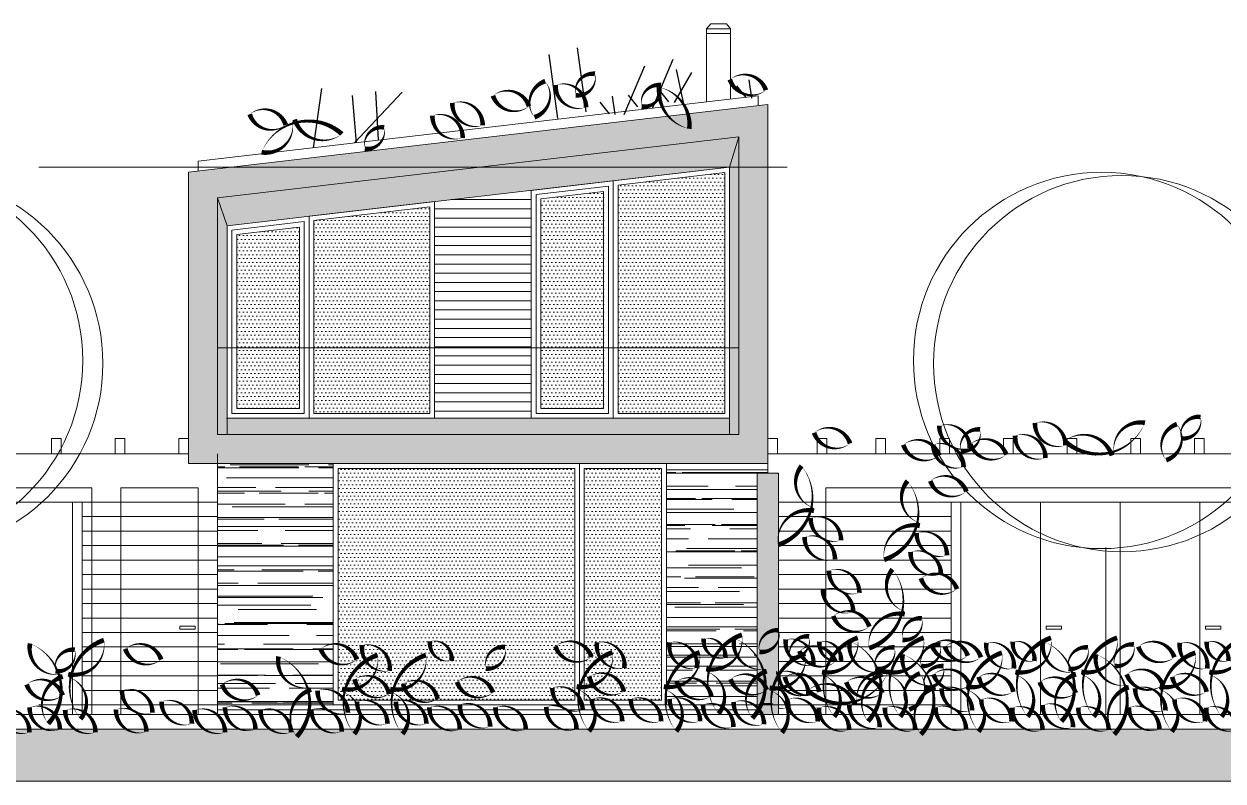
# Model space of a CAD drawing. Header units: metres. Extents: x -686 to 211, y -481 to 125.
# Drawn here: x -591.18 to -578.76, y -342.67 to -334.83 of the extents above; entities that cross this region are included whole.
import ezdxf

# ---------------------------------------------------------------- set-up
doc = ezdxf.new("R2010")
doc.units = ezdxf.units.M
doc.linetypes.add('ČERCHOVANÁ', pattern=[25.4, 12.7, -6.35, 0, -6.35])
doc.layers.add('FLOATINGWINDOWS', color=2, linetype='Continuous', plot=False)
for name, color, linetype in [('SRAFA', 251, 'Continuous'), ('SRAFY', 3, 'Continuous'), ('srafy sklo', 252, 'Continuous'), ('stávající stromy', 86, 'Continuous'), ('zariz.predmety', 203, 'Continuous'), ('ZDIVO', 1, 'Continuous')]:
    doc.layers.add(name, color=color, linetype=linetype)
pattern_1 = [(0, (-306.86679, 14.72619), (0.01984375, 0.0396875), [0, -0.0396875])]
pattern_2 = [(0, (-306.86679, 14.72619), (0, 0.09525), [])]

msp = doc.modelspace()

# ---------------------------------------------------------------- hatches: boundary and pattern name
at = {"linetype": 'Continuous', "lineweight": 0}
h = msp.add_hatch(dxfattribs=at)
h.set_pattern_fill('DOTS', color=256, scale=0.025, style=0)
h.set_pattern_definition(pattern_1)
h.paths.add_polyline_path([(-583.92, -336.371), (-585.025, -336.5), (-585.025, -338.185), (-583.92, -338.185)])
h = msp.add_hatch(dxfattribs=at)
h.set_pattern_fill('DOTS', color=256, scale=0.025, style=0)
h.set_pattern_definition(pattern_1)
h.paths.add_polyline_path([(-585.175, -336.568), (-585.825, -336.644), (-585.825, -338.185), (-585.175, -338.185)])
h = msp.add_hatch(dxfattribs=at)
h.set_pattern_fill('DOTS', color=256, scale=0.025, style=0)
h.set_pattern_definition(pattern_1)
h.paths.add_polyline_path([(-586.975, -336.727), (-588.175, -336.867), (-588.175, -338.185), (-586.975, -338.185)])
h = msp.add_hatch(dxfattribs=at)
h.set_pattern_fill('DOTS', color=256, scale=0.025, style=0)
h.set_pattern_definition(pattern_1)
h.paths.add_polyline_path([(-588.325, -336.935), (-588.975, -337.011), (-588.975, -338.185), (-588.325, -338.185)])
h = msp.add_hatch(dxfattribs=at)
h.set_pattern_fill('DOTS', color=256, scale=0.025, style=0)
h.set_pattern_definition(pattern_1)
h.paths.add_polyline_path([(-588.325, -338.185), (-588.975, -338.185), (-588.975, -338.815), (-588.325, -338.815)])
h = msp.add_hatch(dxfattribs=at)
h.set_pattern_fill('DOTS', color=256, scale=0.025, style=0)
h.set_pattern_definition(pattern_1)
h.paths.add_polyline_path([(-586.975, -338.185), (-588.175, -338.185), (-588.175, -338.865), (-586.975, -338.865)])
h = msp.add_hatch(dxfattribs=at)
h.set_pattern_fill('DOTS', color=256, scale=0.025, style=0)
h.set_pattern_definition(pattern_1)
h.paths.add_polyline_path([(-585.175, -338.185), (-585.825, -338.185), (-585.825, -338.815), (-585.175, -338.815)])
h = msp.add_hatch(dxfattribs=at)
h.set_pattern_fill('DOTS', color=256, scale=0.025, style=0)
h.set_pattern_definition(pattern_1)
h.paths.add_polyline_path([(-583.92, -338.185), (-585.025, -338.185), (-585.025, -338.865), (-583.92, -338.865)])
h = msp.add_hatch(dxfattribs=at)
h.set_pattern_fill('AR-RROOF', color=256, scale=0.008, style=0)
h.set_pattern_definition([(0, (-217.32789, -79.5359), (0.44704, 0.2032), [3.048, -0.4064, 1.016, -0.2032]), (0, (-217.05763, -79.4343), (-0.2032, 0.270256), [0.6096, -0.067056, 1.2192, -0.1524]), (0, (-217.22629, -79.36319), (1.05664, 0.136144), [1.6256, -0.28448, 0.8128, -0.2032])])
h.paths.add_polyline_path([(-587.975, -339.285), (-589.175, -339.285), (-589.175, -341.885), (-587.975, -341.885)])
h = msp.add_hatch(dxfattribs=at)
h.set_pattern_fill('DOTS', color=256, scale=0.025, style=0)
h.set_pattern_definition(pattern_1)
h.paths.add_polyline_path([(-585.475, -339.435), (-587.925, -339.435), (-587.925, -341.835), (-585.475, -341.835)])
h = msp.add_hatch(dxfattribs=at)
h.set_pattern_fill('DOTS', color=256, scale=0.025, style=0)
h.set_pattern_definition(pattern_1)
h.paths.add_polyline_path([(-584.575, -339.435), (-585.375, -339.435), (-585.375, -341.835), (-584.575, -341.835)])
h = msp.add_hatch(dxfattribs=at)
h.set_pattern_fill('AR-RROOF', color=256, scale=0.008, style=0)
h.set_pattern_definition([(0, (-306.86679, 14.72619), (0.44704, 0.2032), [3.048, -0.4064, 1.016, -0.2032]), (0, (-306.59653, 14.8278), (-0.2032, 0.270256), [0.6096, -0.067056, 1.2192, -0.1524]), (0, (-306.76519, 14.89891), (1.05664, 0.136144), [1.6256, -0.28448, 0.8128, -0.2032])])
h.paths.add_polyline_path([(-583.585, -339.485), (-583.475, -339.485), (-583.475, -339.385), (-584.525, -339.385), (-584.525, -341.885), (-583.585, -341.885)])
at = {"layer": 'SRAFA', "linetype": 'Continuous', "lineweight": 0}
h = msp.add_hatch(dxfattribs=at)
h.set_pattern_fill('LINE', color=256, scale=0.03, style=0)
h.set_pattern_definition(pattern_2)
h.paths.add_polyline_path([(-585.925, -336.555), (-586.925, -336.671), (-586.925, -338.185), (-585.925, -338.185)])
h = msp.add_hatch(dxfattribs=at)
h.set_pattern_fill('LINE', color=256, scale=0.03, style=0)
h.set_pattern_definition(pattern_2)
h.paths.add_polyline_path([(-585.925, -338.185), (-586.925, -338.185), (-586.925, -338.915), (-585.925, -338.915)])
at = {"layer": 'SRAFA', "linetype": 'Continuous'}
msp.add_hatch(color=256, dxfattribs=at).paths.add_polyline_path([(-657.785, -342.135), (-558.475, -342.135), (-558.475, -342.674), (-657.785, -342.674)])
at = {"layer": 'srafy sklo', "linetype": 'Continuous', "lineweight": 0}
for color, points in [(256, [(-583.475, -335.665), (-584.302, -335.761, -0.098463), (-584.287, -335.917, -0.164338), (-584.507, -335.785), (-589.046, -336.315), (-586.457, -336.315), (-583.775, -336.002), (-583.775, -336.315), (-583.475, -336.315)]), (256, [(-584.302, -335.761), (-584.507, -335.785, 0.164338), (-584.287, -335.917, 0.098463)]), (253, [(-583.775, -336.002), (-586.457, -336.315), (-583.87, -336.315)]), (253, [(-583.775, -336.002), (-583.87, -336.315), (-583.775, -336.315)]), (256, [(-589.175, -336.632), (-586.457, -336.315), (-589.046, -336.315), (-589.475, -336.365), (-589.475, -338.915), (-589.175, -338.915)]), (253, [(-583.87, -336.315), (-586.457, -336.315), (-589.175, -336.632), (-589.075, -336.922)]), (253, [(-583.775, -336.315), (-583.87, -336.315), (-583.87, -338.185), (-583.775, -338.185)]), (256, [(-583.475, -336.315), (-583.775, -336.315), (-583.775, -338.915), (-583.475, -338.915)]), (253, [(-589.075, -336.922), (-589.175, -336.632), (-589.175, -338.185), (-589.075, -338.185)]), (253, [(-589.075, -338.185), (-589.175, -338.185), (-589.175, -338.915), (-589.075, -338.915)]), (253, [(-583.775, -338.185), (-583.87, -338.185), (-583.87, -338.915), (-583.775, -338.915)]), (256, [(-589.175, -338.915), (-589.475, -338.915), (-589.475, -339.385), (-588.225, -339.385), (-588.225, -339.085), (-589.175, -339.085)]), (253, [(-589.075, -338.915), (-589.175, -338.915), (-589.175, -339.085), (-589.075, -339.085)]), (253, [(-583.87, -338.915), (-585.075, -338.915), (-585.925, -338.915), (-589.075, -338.915), (-589.075, -339.085), (-583.87, -339.085)]), (256, [(-583.475, -339.125), (-583.475, -338.915), (-583.775, -338.915), (-583.775, -339.085), (-588.225, -339.085), (-588.225, -339.385), (-583.475, -339.385)]), (253, [(-583.775, -338.915), (-583.87, -338.915), (-583.87, -339.085), (-583.775, -339.085)]), (256, [(-583.365, -339.485), (-583.585, -339.485), (-583.585, -341.985), (-583.365, -341.985), (-583.365, -341.6, -0.016056), (-583.367, -341.585, -0.472772), (-583.369, -341.549, -0.004975), (-583.365, -341.547), (-583.365, -340.226, -0.001196), (-583.367, -340.227, -0.086513), (-583.365, -340.12)])]:
    msp.add_hatch(color=color, dxfattribs=at).paths.add_polyline_path(points)

# ---------------------------------------------------------------- linework, layer by layer
at = {"linetype": 'Continuous', "lineweight": 0}
for p, q in [((-589.075, -338.915), (-583.875, -338.915)), ((-583.585, -341.885), (-589.175, -341.885)), ((-583.585, -341.935), (-589.175, -341.935)), ((-583.465, -341.885), (-583.475, -341.885))]:
    msp.add_line(p, q, dxfattribs=at)
at = {"color": 251, "linetype": 'Continuous', "lineweight": 0}
for p, q in [((-590.575, -339.785), (-594.075, -339.785)), ((-590.675, -341.985), (-590.675, -339.785)), ((-590.575, -341.985), (-590.575, -339.785)), ((-590.575, -339.785), (-589.175, -339.785)), ((-581.575, -339.785), (-583.365, -339.785)), ((-578.075, -339.785), (-581.575, -339.785)), ((-581.575, -341.985), (-581.575, -339.785)), ((-581.475, -341.985), (-581.475, -339.785)), ((-580.65, -341.985), (-580.65, -339.785)), ((-579.825, -341.985), (-579.825, -339.785)), ((-579, -341.985), (-579, -339.785)), ((-590.575, -339.935), (-589.175, -339.935)), ((-581.575, -339.935), (-583.365, -339.935)), ((-581.575, -339.935), (-583.365, -339.935)), ((-590.575, -340.085), (-589.175, -340.085)), ((-581.575, -340.085), (-583.365, -340.085)), ((-590.575, -340.235), (-589.175, -340.235)), ((-581.575, -340.235), (-583.365, -340.235)), ((-590.575, -340.385), (-589.175, -340.385)), ((-581.575, -340.385), (-583.365, -340.385)), ((-581.575, -340.385), (-583.365, -340.385)), ((-590.575, -340.535), (-589.175, -340.535)), ((-581.575, -340.535), (-583.365, -340.535)), ((-590.575, -340.685), (-589.175, -340.685)), ((-581.575, -340.685), (-583.365, -340.685)), ((-590.575, -340.835), (-589.175, -340.835)), ((-581.575, -340.835), (-583.365, -340.835)), ((-581.575, -340.835), (-583.365, -340.835)), ((-590.575, -340.985), (-589.175, -340.985)), ((-581.575, -340.985), (-583.365, -340.985)), ((-590.575, -341.135), (-589.175, -341.135)), ((-581.575, -341.135), (-583.365, -341.135)), ((-590.575, -341.285), (-589.175, -341.285)), ((-581.575, -341.285), (-583.365, -341.285)), ((-581.575, -341.285), (-583.365, -341.285)), ((-590.575, -341.435), (-589.175, -341.435)), ((-581.575, -341.435), (-583.365, -341.435)), ((-590.575, -341.585), (-589.175, -341.585)), ((-590.575, -341.585), (-589.175, -341.585)), ((-581.575, -341.585), (-583.367, -341.585)), ((-590.575, -341.735), (-589.175, -341.735)), ((-581.575, -341.735), (-583.365, -341.735)), ((-581.575, -341.735), (-583.365, -341.735)), ((-590.575, -341.885), (-589.175, -341.885)), ((-581.575, -341.885), (-583.365, -341.885))]:
    msp.add_line(p, q, dxfattribs=at)
for points in [[(-580.592, -341.068), (-580.433, -341.068), (-580.433, -341.101), (-580.592, -341.101)], [(-578.942, -341.068), (-578.783, -341.068), (-578.783, -341.101), (-578.942, -341.101)]]:
    msp.add_lwpolyline(points, close=True, dxfattribs=at)
at = {"color": 251, "linetype": 'ČERCHOVANÁ', "lineweight": 0, "ltscale": 0.01, "const_width": 0.1, "flags": 128}
msp.add_lwpolyline([(-583.475, -341.867), (-583.475, -341.885)], dxfattribs=at)
at = {"layer": 'FLOATINGWINDOWS', "linetype": 'Continuous', "lineweight": 0}
for p, q in [((-583.275, -336.315), (-591.023, -336.315)), ((-589.175, -341.985), (-589.175, -339.285)), ((-583.275, -341.885), (-591.023, -341.885))]:
    msp.add_line(p, q, dxfattribs=at)
at = {"layer": 'SRAFA', "linetype": 'Continuous', "lineweight": 0}
msp.add_lwpolyline([(-657.785, -342.135), (-558.475, -342.135), (-558.475, -342.674), (-657.785, -342.674)], close=True, dxfattribs=at)
at = {"layer": 'SRAFY', "linetype": 'Continuous', "lineweight": 0}
for p, q in [((-584.11, -334.881), (-584.066, -334.831)), ((-583.903, -334.831), (-584.066, -334.831)), ((-583.86, -334.881), (-583.903, -334.831)), ((-584.11, -335.638), (-584.11, -334.881)), ((-583.86, -334.881), (-584.11, -334.881)), ((-583.86, -334.931), (-584.11, -334.931)), ((-583.86, -335.609), (-583.86, -334.881)), ((-583.575, -335.677), (-583.575, -335.576)), ((-583.475, -335.665), (-589.475, -336.365)), ((-583.475, -335.665), (-583.475, -339.385)), ((-583.775, -336.002), (-583.87, -336.315)), ((-583.775, -339.085), (-583.775, -336.002)), ((-589.475, -336.365), (-589.475, -339.385)), ((-589.375, -336.353), (-589.375, -336.253)), ((-583.87, -336.315), (-589.075, -336.922)), ((-583.87, -338.915), (-583.87, -336.315)), ((-589.175, -336.632), (-589.175, -339.085)), ((-589.175, -339.085), (-589.175, -336.632)), ((-589.075, -336.922), (-589.175, -336.632)), ((-588.225, -338.915), (-588.225, -336.823)), ((-589.075, -336.922), (-589.075, -338.915)), ((-589.175, -338.185), (-583.775, -338.185)), ((-589.079, -338.915), (-589.075, -338.915)), ((-589.079, -338.915), (-583.87, -338.915)), ((-589.075, -338.915), (-589.075, -339.085)), ((-583.87, -338.915), (-583.87, -339.085)), ((-589.175, -339.085), (-583.775, -339.085)), ((-589.475, -339.385), (-583.585, -339.385)), ((-589.475, -339.385), (-583.475, -339.385)), ((-589.475, -339.385), (-583.475, -339.385)), ((-589.175, -341.985), (-589.175, -339.385)), ((-587.975, -341.885), (-587.975, -339.385)), ((-584.525, -341.885), (-584.525, -339.385)), ((-583.475, -339.385), (-583.475, -339.485)), ((-583.585, -341.985), (-583.585, -339.485)), ((-583.585, -339.485), (-583.365, -339.485)), ((-583.365, -341.985), (-583.365, -339.485))]:
    msp.add_line(p, q, dxfattribs=at)
at = {"layer": 'SRAFY', "color": 251, "linetype": 'Continuous', "lineweight": 0}
for p, q in [((-589.475, -339.285), (-595.975, -339.285)), ((-576.975, -339.285), (-583.475, -339.285)), ((-590.475, -339.635), (-595.375, -339.635)), ((-590.475, -341.985), (-590.475, -339.635)), ((-590.175, -339.635), (-589.375, -339.635)), ((-590.175, -341.985), (-590.175, -339.635)), ((-589.375, -341.985), (-589.375, -339.635)), ((-582.875, -341.985), (-582.875, -339.635)), ((-577.975, -339.635), (-582.875, -339.635))]:
    msp.add_line(p, q, dxfattribs=at)
at = {"layer": 'SRAFY', "linetype": 'Continuous', "lineweight": 0}
msp.add_lwpolyline([(-583.575, -335.576), (-589.375, -336.253)], dxfattribs=at)
for points in [[(-583.475, -335.665), (-589.475, -336.365), (-589.475, -339.385), (-583.475, -339.385)], [(-583.775, -336.002), (-589.175, -336.632), (-589.175, -339.085), (-583.775, -339.085)], [(-583.775, -336.002), (-589.175, -336.632), (-589.175, -339.085), (-583.775, -339.085)], [(-585.075, -336.455), (-583.87, -336.315), (-583.87, -338.915), (-585.075, -338.915)], [(-585.925, -336.555), (-585.075, -336.455), (-585.075, -338.915), (-585.925, -338.915)], [(-585.025, -336.5), (-583.92, -336.371), (-583.92, -338.865), (-585.025, -338.865)], [(-585.875, -336.599), (-585.125, -336.512), (-585.125, -338.865), (-585.875, -338.865)], [(-585.825, -336.644), (-585.175, -336.568), (-585.175, -338.815), (-585.825, -338.815)], [(-588.225, -336.823), (-586.925, -336.671), (-586.925, -338.915), (-588.225, -338.915)], [(-588.175, -336.867), (-586.975, -336.727), (-586.975, -338.865), (-588.175, -338.865)], [(-589.025, -336.967), (-588.275, -336.879), (-588.275, -338.865), (-589.025, -338.865)], [(-588.975, -337.011), (-588.325, -336.935), (-588.325, -338.815), (-588.975, -338.815)], [(-585.425, -341.885), (-585.425, -339.385), (-587.975, -339.385), (-587.975, -341.885)], [(-585.475, -341.835), (-585.475, -339.435), (-587.925, -339.435), (-587.925, -341.835)], [(-584.525, -341.885), (-584.525, -339.385), (-585.425, -339.385), (-585.425, -341.885)], [(-584.575, -341.835), (-584.575, -339.435), (-585.375, -339.435), (-585.375, -341.835)]]:
    msp.add_lwpolyline(points, close=True, dxfattribs=at)
at = {"layer": 'SRAFY', "color": 251, "linetype": 'Continuous', "lineweight": 0}
for points in [[(-590.893, -339.125), (-590.793, -339.125), (-590.793, -339.285), (-590.893, -339.285)], [(-590.235, -339.125), (-590.135, -339.125), (-590.135, -339.285), (-590.235, -339.285)], [(-589.575, -339.125), (-589.475, -339.125), (-589.475, -339.285), (-589.575, -339.285)], [(-583.475, -339.125), (-583.375, -339.125), (-583.375, -339.285), (-583.475, -339.285)], [(-583.475, -339.125), (-583.375, -339.125), (-583.375, -339.285), (-583.475, -339.285)], [(-583.475, -339.125), (-583.375, -339.125), (-583.375, -339.285), (-583.475, -339.285)], [(-582.965, -339.125), (-582.865, -339.125), (-582.865, -339.285), (-582.965, -339.285)], [(-582.355, -339.125), (-582.255, -339.125), (-582.255, -339.285), (-582.355, -339.285)], [(-581.695, -339.125), (-581.595, -339.125), (-581.595, -339.285), (-581.695, -339.285)], [(-581.035, -339.125), (-580.935, -339.125), (-580.935, -339.285), (-581.035, -339.285)], [(-580.375, -339.125), (-580.275, -339.125), (-580.275, -339.285), (-580.375, -339.285)], [(-579.715, -339.125), (-579.615, -339.125), (-579.615, -339.285), (-579.715, -339.285)], [(-579.055, -339.125), (-578.955, -339.125), (-578.955, -339.285), (-579.055, -339.285)], [(-589.565, -341.068), (-589.405, -341.068), (-589.405, -341.101), (-589.565, -341.101)]]:
    msp.add_lwpolyline(points, close=True, dxfattribs=at)
at = {"layer": 'stávající stromy', "linetype": 'Continuous', "lineweight": 0}
msp.add_line((-579.973, -340.256), (-579.973, -341.985), dxfattribs=at)
for points in [[(-590.35, -341.214, 0, 0, -0.520567), (-590.35, -341.214, 0, 0.05, -0.520567), (-590.719, -341.567, 0, 0.05, -0.520567), (-590.712, -341.598, 0, 0.05, -0.520567), (-590.592, -342.031, 0, 0.05, -0.520567), (-590.35, -341.214, 0.05, 0.05, 0)], [(-586.75, -341.427, 0, 0, -0.520567), (-586.75, -341.427, 0, 0.05, -0.520567), (-586.973, -341.227, 0, 0.05, -0.520567), (-586.75, -341.427, 0.05, 0.05, 0)], [(-585.301, -341.388, 0, 0, -0.520567), (-585.301, -341.388, 0, 0.05, -0.520567), (-585.674, -341.278, 0, 0.05, -0.520567), (-585.301, -341.388, 0.05, 0.05, 0)], [(-585.244, -341.238, 0, 0, -0.520567), (-585.244, -341.238, 0, 0.05, -0.520567), (-584.961, -341.505, 0, 0.05, -0.520567), (-585.244, -341.238, 0.05, 0.05, 0)], [(-584.493, -341.238, 0, 0, -0.520567), (-584.493, -341.238, 0, 0.05, -0.520567), (-584.21, -341.505, 0, 0.05, -0.520567), (-584.493, -341.238, 0.05, 0.05, 0)], [(-583.916, -341.399, 0, 0, -0.520567), (-583.916, -341.399, 0, 0.05, -0.520567), (-584.138, -341.199, 0, 0.05, -0.520567), (-583.916, -341.399, 0.05, 0.05, 0)], [(-583.743, -341.159, 0, 0, -0.520567), (-583.743, -341.159, 0, 0.05, -0.520567), (-584.113, -341.512, 0, 0.05, -0.520567), (-584.105, -341.542, 0, 0.05, -0.520567), (-583.985, -341.976, 0, 0.05, -0.520567), (-583.743, -341.159, 0.05, 0.05, 0)], [(-583.635, -342.024, 0, 0, -0.520567), (-583.635, -342.024, 0, 0.05, -0.520567), (-583.486, -341.536, 0, 0.05, -0.520567), (-583.507, -341.513, 0, 0.05, -0.520567), (-583.824, -341.194, 0, 0.05, -0.520567), (-583.635, -342.024, 0.05, 0.05, 0)], [(-583.361, -341.113, 0, 0, -0.520567), (-583.361, -341.113, 0, 0.05, -0.520567), (-583.561, -341.336, 0, 0.05, -0.520567), (-583.361, -341.113, 0.05, 0.05, 0)], [(-583.288, -341.207, 0, 0, -0.520567), (-583.288, -341.207, 0, 0.05, -0.520567), (-583.005, -341.474, 0, 0.05, -0.520567), (-583.288, -341.207, 0.05, 0.05, 0)], [(-582.718, -341.43, 0, 0, -0.520567), (-582.718, -341.43, 0, 0.05, -0.520567), (-582.94, -341.231, 0, 0.05, -0.520567), (-582.718, -341.43, 0.05, 0.05, 0)], [(-582.544, -341.19, 0, 0, -0.520567), (-582.544, -341.19, 0, 0.05, -0.520567), (-582.914, -341.543, 0, 0.05, -0.520567), (-582.907, -341.574, 0, 0.05, -0.520567), (-582.787, -342.007, 0, 0.05, -0.520567), (-582.544, -341.19, 0.05, 0.05, 0)], [(-582.437, -342.056, 0, 0, -0.520567), (-582.437, -342.056, 0, 0.05, -0.520567), (-582.287, -341.567, 0, 0.05, -0.520567), (-582.309, -341.544, 0, 0.05, -0.520567), (-582.626, -341.225, 0, 0.05, -0.520567), (-582.437, -342.056, 0.05, 0.05, 0)], [(-581.861, -341.19, 0, 0, -0.520567), (-581.861, -341.19, 0, 0.05, -0.520567), (-582.231, -341.543, 0, 0.05, -0.520567), (-582.223, -341.574, 0, 0.05, -0.520567), (-582.103, -342.007, 0, 0.05, -0.520567), (-581.861, -341.19, 0.05, 0.05, 0)], [(-581.268, -341.392, 0, 0, -0.520567), (-581.268, -341.392, 0, 0.05, -0.520567), (-581.641, -341.281, 0, 0.05, -0.520567), (-581.268, -341.392, 0.05, 0.05, 0)], [(-580.715, -341.43, 0, 0, -0.520567), (-580.715, -341.43, 0, 0.05, -0.520567), (-580.937, -341.231, 0, 0.05, -0.520567), (-580.715, -341.43, 0.05, 0.05, 0)], [(-580.542, -341.19, 0, 0, -0.520567), (-580.542, -341.19, 0, 0.05, -0.520567), (-580.911, -341.543, 0, 0.05, -0.520567), (-580.904, -341.574, 0, 0.05, -0.520567), (-580.784, -342.007, 0, 0.05, -0.520567), (-580.542, -341.19, 0.05, 0.05, 0)], [(-580.434, -342.056, 0, 0, -0.520567), (-580.434, -342.056, 0, 0.05, -0.520567), (-580.284, -341.567, 0, 0.05, -0.520567), (-580.306, -341.544, 0, 0.05, -0.520567), (-580.623, -341.225, 0, 0.05, -0.520567), (-580.434, -342.056, 0.05, 0.05, 0)], [(-579.858, -341.19, 0, 0, -0.520567), (-579.858, -341.19, 0, 0.05, -0.520567), (-580.228, -341.543, 0, 0.05, -0.520567), (-580.22, -341.574, 0, 0.05, -0.520567), (-580.1, -342.007, 0, 0.05, -0.520567), (-579.858, -341.19, 0.05, 0.05, 0)], [(-579.265, -341.392, 0, 0, -0.520567), (-579.265, -341.392, 0, 0.05, -0.520567), (-579.638, -341.281, 0, 0.05, -0.520567), (-579.265, -341.392, 0.05, 0.05, 0)], [(-578.706, -341.43, 0, 0, -0.520567), (-578.706, -341.43, 0, 0.05, -0.520567), (-578.929, -341.231, 0, 0.05, -0.520567), (-578.706, -341.43, 0.05, 0.05, 0)], [(-578.533, -341.19, 0, 0, -0.520567), (-578.533, -341.19, 0, 0.05, -0.520567), (-578.903, -341.543, 0, 0.05, -0.520567), (-578.895, -341.574, 0, 0.05, -0.520567), (-578.775, -342.007, 0, 0.05, -0.520567), (-578.533, -341.19, 0.05, 0.05, 0)], [(-590.926, -342.08, 0, 0, -0.520567), (-590.926, -342.08, 0, 0.05, -0.520567), (-590.776, -341.591, 0, 0.05, -0.520567), (-590.798, -341.568, 0, 0.05, -0.520567), (-591.115, -341.249, 0, 0.05, -0.520567), (-590.926, -342.08, 0.05, 0.05, 0)], [(-590.651, -341.314, 0, 0, -0.520567), (-590.651, -341.314, 0, 0.05, -0.520567), (-590.851, -341.536, 0, 0.05, -0.520567), (-590.651, -341.314, 0.05, 0.05, 0)], [(-589.757, -341.416, 0, 0, -0.520567), (-589.757, -341.416, 0, 0.05, -0.520567), (-590.129, -341.305, 0, 0.05, -0.520567), (-589.757, -341.416, 0.05, 0.05, 0)], [(-587.732, -341.416, 0, 0, -0.520567), (-587.732, -341.416, 0, 0.05, -0.520567), (-588.105, -341.305, 0, 0.05, -0.520567), (-587.732, -341.416, 0.05, 0.05, 0)], [(-587.675, -341.266, 0, 0, -0.520567), (-587.675, -341.266, 0, 0.05, -0.520567), (-587.392, -341.532, 0, 0.05, -0.520567), (-587.675, -341.266, 0.05, 0.05, 0)], [(-586.196, -341.286, 0, 0, -0.520567), (-586.196, -341.286, 0, 0.05, -0.520567), (-586.395, -341.509, 0, 0.05, -0.520567), (-586.196, -341.286, 0.05, 0.05, 0)], [(-585.084, -341.341, 0, 0, -0.520567), (-585.084, -341.341, 0, 0.05, -0.520567), (-585.454, -341.694, 0, 0.05, -0.520567), (-585.446, -341.724, 0, 0.05, -0.520567), (-585.326, -342.158, 0, 0.05, -0.520567), (-585.084, -341.341, 0.05, 0.05, 0)], [(-584.181, -341.341, 0, 0, -0.520567), (-584.181, -341.341, 0, 0.05, -0.520567), (-584.551, -341.694, 0, 0.05, -0.520567), (-584.543, -341.724, 0, 0.05, -0.520567), (-584.423, -342.158, 0, 0.05, -0.520567), (-584.181, -341.341, 0.05, 0.05, 0)], [(-583.086, -341.355, 0, 0, -0.520567), (-583.086, -341.355, 0, 0.05, -0.520567), (-583.456, -341.708, 0, 0.05, -0.520567), (-583.448, -341.738, 0, 0.05, -0.520567), (-583.328, -342.172, 0, 0.05, -0.520567), (-583.086, -341.355, 0.05, 0.05, 0)], [(-582.163, -341.29, 0, 0, -0.520567), (-582.163, -341.29, 0, 0.05, -0.520567), (-582.363, -341.512, 0, 0.05, -0.520567), (-582.163, -341.29, 0.05, 0.05, 0)], [(-581.688, -341.26, 0, 0, -0.520567), (-581.688, -341.26, 0, 0.05, -0.520567), (-581.888, -341.482, 0, 0.05, -0.520567), (-581.688, -341.26, 0.05, 0.05, 0)], [(-581.051, -341.345, 0, 0, -0.520567), (-581.051, -341.345, 0, 0.05, -0.520567), (-581.421, -341.697, 0, 0.05, -0.520567), (-581.413, -341.728, 0, 0.05, -0.520567), (-581.293, -342.162, 0, 0.05, -0.520567), (-581.051, -341.345, 0.05, 0.05, 0)], [(-581.211, -341.242, 0, 0, -0.520567), (-581.211, -341.242, 0, 0.05, -0.520567), (-580.928, -341.508, 0, 0.05, -0.520567), (-581.211, -341.242, 0.05, 0.05, 0)], [(-580.16, -341.29, 0, 0, -0.520567), (-580.16, -341.29, 0, 0.05, -0.520567), (-580.36, -341.512, 0, 0.05, -0.520567), (-580.16, -341.29, 0.05, 0.05, 0)], [(-579.685, -341.26, 0, 0, -0.520567), (-579.685, -341.26, 0, 0.05, -0.520567), (-579.885, -341.482, 0, 0.05, -0.520567), (-579.685, -341.26, 0.05, 0.05, 0)], [(-579.048, -341.345, 0, 0, -0.520567), (-579.048, -341.345, 0, 0.05, -0.520567), (-579.418, -341.697, 0, 0.05, -0.520567), (-579.411, -341.728, 0, 0.05, -0.520567), (-579.291, -342.162, 0, 0.05, -0.520567), (-579.048, -341.345, 0.05, 0.05, 0)], [(-579.208, -341.242, 0, 0, -0.520567), (-579.208, -341.242, 0, 0.05, -0.520567), (-578.925, -341.508, 0, 0.05, -0.520567), (-579.208, -341.242, 0.05, 0.05, 0)], [(-588.353, -342.215, 0, 0, -0.520567), (-588.353, -342.215, 0, 0.05, -0.520567), (-588.204, -341.727, 0, 0.05, -0.520567), (-588.225, -341.704, 0, 0.05, -0.520567), (-588.542, -341.384, 0, 0.05, -0.520567), (-588.353, -342.215, 0.05, 0.05, 0)], [(-587.515, -341.369, 0, 0, -0.520567), (-587.515, -341.369, 0, 0.05, -0.520567), (-587.885, -341.721, 0, 0.05, -0.520567), (-587.877, -341.752, 0, 0.05, -0.520567), (-587.757, -342.186, 0, 0.05, -0.520567), (-587.515, -341.369, 0.05, 0.05, 0)], [(-587.016, -341.369, 0, 0, -0.520567), (-587.016, -341.369, 0, 0.05, -0.520567), (-587.385, -341.721, 0, 0.05, -0.520567), (-587.378, -341.752, 0, 0.05, -0.520567), (-587.258, -342.186, 0, 0.05, -0.520567), (-587.016, -341.369, 0.05, 0.05, 0)], [(-581.889, -342.191, 0, 0, -0.520567), (-581.889, -342.191, 0, 0.05, -0.520567), (-581.74, -341.703, 0, 0.05, -0.520567), (-581.761, -341.68, 0, 0.05, -0.520567), (-582.078, -341.36, 0, 0.05, -0.520567), (-581.889, -342.191, 0.05, 0.05, 0)], [(-579.887, -342.191, 0, 0, -0.520567), (-579.887, -342.191, 0, 0.05, -0.520567), (-579.737, -341.703, 0, 0.05, -0.520567), (-579.758, -341.68, 0, 0.05, -0.520567), (-580.076, -341.36, 0, 0.05, -0.520567), (-579.887, -342.191, 0.05, 0.05, 0)], [(-587.754, -341.619, 0, 0, -0.520567), (-587.754, -341.619, 0, 0.05, -0.520567), (-587.397, -341.774, 0, 0.05, -0.520567), (-587.754, -341.619, 0.05, 0.05, 0)], [(-586.321, -341.757, 0, 0, -0.520567), (-586.321, -341.757, 0, 0.05, -0.520567), (-586.694, -341.647, 0, 0.05, -0.520567), (-586.321, -341.757, 0.05, 0.05, 0)], [(-585.323, -341.591, 0, 0, -0.520567), (-585.323, -341.591, 0, 0.05, -0.520567), (-584.966, -341.747, 0, 0.05, -0.520567), (-585.323, -341.591, 0.05, 0.05, 0)], [(-584.417, -341.639, 0, 0, -0.520567), (-584.417, -341.639, 0, 0.05, -0.520567), (-584.06, -341.795, 0, 0.05, -0.520567), (-584.417, -341.639, 0.05, 0.05, 0)], [(-583.487, -341.729, 0, 0, -0.520567), (-583.487, -341.729, 0, 0.05, -0.520567), (-583.86, -341.619, 0, 0.05, -0.520567), (-583.487, -341.729, 0.05, 0.05, 0)], [(-583.298, -341.595, 0, 0, -0.520567), (-583.298, -341.595, 0, 0.05, -0.520567), (-582.942, -341.75, 0, 0.05, -0.520567), (-583.298, -341.595, 0.05, 0.05, 0)], [(-582.289, -341.761, 0, 0, -0.520567), (-582.289, -341.761, 0, 0.05, -0.520567), (-582.662, -341.65, 0, 0.05, -0.520567), (-582.289, -341.761, 0.05, 0.05, 0)], [(-581.387, -341.679, 0, 0, -0.520567), (-581.387, -341.679, 0, 0.05, -0.520567), (-581.76, -341.569, 0, 0.05, -0.520567), (-581.387, -341.679, 0.05, 0.05, 0)], [(-581.29, -341.595, 0, 0, -0.520567), (-581.29, -341.595, 0, 0.05, -0.520567), (-580.933, -341.75, 0, 0.05, -0.520567), (-581.29, -341.595, 0.05, 0.05, 0)], [(-580.286, -341.761, 0, 0, -0.520567), (-580.286, -341.761, 0, 0.05, -0.520567), (-580.659, -341.65, 0, 0.05, -0.520567), (-580.286, -341.761, 0.05, 0.05, 0)], [(-579.385, -341.679, 0, 0, -0.520567), (-579.385, -341.679, 0, 0.05, -0.520567), (-579.758, -341.569, 0, 0.05, -0.520567), (-579.385, -341.679, 0.05, 0.05, 0)], [(-579.287, -341.595, 0, 0, -0.520567), (-579.287, -341.595, 0, 0.05, -0.520567), (-578.931, -341.75, 0, 0.05, -0.520567), (-579.287, -341.595, 0.05, 0.05, 0)], [(-590.777, -341.785, 0, 0, -0.520567), (-590.777, -341.785, 0, 0.05, -0.520567), (-591.15, -341.674, 0, 0.05, -0.520567), (-590.777, -341.785, 0.05, 0.05, 0)], [(-589.848, -341.967, 0, 0, -0.520567), (-589.848, -341.967, 0, 0.05, -0.520567), (-590.162, -341.737, 0, 0.05, -0.520567), (-589.848, -341.967, 0.05, 0.05, 0)], [(-588.753, -341.785, 0, 0, -0.520567), (-588.753, -341.785, 0, 0.05, -0.520567), (-589.126, -341.674, 0, 0.05, -0.520567), (-588.753, -341.785, 0.05, 0.05, 0)], [(-587.824, -341.967, 0, 0, -0.520567), (-587.824, -341.967, 0, 0.05, -0.520567), (-588.138, -341.737, 0, 0.05, -0.520567), (-587.824, -341.967, 0.05, 0.05, 0)], [(-587.251, -341.667, 0, 0, -0.520567), (-587.251, -341.667, 0, 0.05, -0.520567), (-586.895, -341.823, 0, 0.05, -0.520567), (-587.251, -341.667, 0.05, 0.05, 0)], [(-585.393, -341.939, 0, 0, -0.520567), (-585.393, -341.939, 0, 0.05, -0.520567), (-585.706, -341.709, 0, 0.05, -0.520567), (-585.393, -341.939, 0.05, 0.05, 0)], [(-581.36, -341.943, 0, 0, -0.520567), (-581.36, -341.943, 0, 0.05, -0.520567), (-581.674, -341.713, 0, 0.05, -0.520567), (-581.36, -341.943, 0.05, 0.05, 0)], [(-579.357, -341.943, 0, 0, -0.520567), (-579.357, -341.943, 0, 0.05, -0.520567), (-579.671, -341.713, 0, 0.05, -0.520567), (-579.357, -341.943, 0.05, 0.05, 0)], [(-589.439, -342.081, 0, 0, -0.520567), (-589.439, -342.081, 0, 0.05, -0.520567), (-589.753, -341.851, 0, 0.05, -0.520567), (-589.439, -342.081, 0.05, 0.05, 0)], [(-587.415, -342.081, 0, 0, -0.520567), (-587.415, -342.081, 0, 0.05, -0.520567), (-587.728, -341.851, 0, 0.05, -0.520567), (-587.415, -342.081, 0.05, 0.05, 0)], [(-587.012, -342.081, 0, 0, -0.520567), (-587.012, -342.081, 0, 0.05, -0.520567), (-587.325, -341.851, 0, 0.05, -0.520567), (-587.012, -342.081, 0.05, 0.05, 0)], [(-584.983, -342.054, 0, 0, -0.520567), (-584.983, -342.054, 0, 0.05, -0.520567), (-585.297, -341.824, 0, 0.05, -0.520567), (-584.983, -342.054, 0.05, 0.05, 0)], [(-584.58, -342.054, 0, 0, -0.520567), (-584.58, -342.054, 0, 0.05, -0.520567), (-584.894, -341.824, 0, 0.05, -0.520567), (-584.58, -342.054, 0.05, 0.05, 0)], [(-584.177, -342.054, 0, 0, -0.520567), (-584.177, -342.054, 0, 0.05, -0.520567), (-584.491, -341.824, 0, 0.05, -0.520567), (-584.177, -342.054, 0.05, 0.05, 0)], [(-583.515, -342.085, 0, 0, -0.520567), (-583.515, -342.085, 0, 0.05, -0.520567), (-583.829, -341.855, 0, 0.05, -0.520567), (-583.515, -342.085, 0.05, 0.05, 0)], [(-582.959, -342.057, 0, 0, -0.520567), (-582.959, -342.057, 0, 0.05, -0.520567), (-583.273, -341.827, 0, 0.05, -0.520567), (-582.959, -342.057, 0.05, 0.05, 0)], [(-580.951, -342.057, 0, 0, -0.520567), (-580.951, -342.057, 0, 0.05, -0.520567), (-581.264, -341.827, 0, 0.05, -0.520567), (-580.951, -342.057, 0.05, 0.05, 0)], [(-578.948, -342.057, 0, 0, -0.520567), (-578.948, -342.057, 0, 0.05, -0.520567), (-579.262, -341.827, 0, 0.05, -0.520567), (-578.948, -342.057, 0.05, 0.05, 0)], [(-591.121, -342.169, 0, 0, -0.520567), (-591.121, -342.169, 0, 0.05, -0.520567), (-591.435, -341.939, 0, 0.05, -0.520567), (-591.121, -342.169, 0.05, 0.05, 0)], [(-590.806, -342.14, 0, 0, -0.520567), (-590.806, -342.14, 0, 0.05, -0.520567), (-591.119, -341.91, 0, 0.05, -0.520567), (-590.806, -342.14, 0.05, 0.05, 0)], [(-590.438, -342.169, 0, 0, -0.520567), (-590.438, -342.169, 0, 0.05, -0.520567), (-590.751, -341.939, 0, 0.05, -0.520567), (-590.438, -342.169, 0.05, 0.05, 0)], [(-589.911, -342.163, 0, 0, -0.520567), (-589.911, -342.163, 0, 0.05, -0.520567), (-590.225, -341.933, 0, 0.05, -0.520567), (-589.911, -342.163, 0.05, 0.05, 0)], [(-589.097, -342.169, 0, 0, -0.520567), (-589.097, -342.169, 0, 0.05, -0.520567), (-589.41, -341.939, 0, 0.05, -0.520567), (-589.097, -342.169, 0.05, 0.05, 0)], [(-588.781, -342.14, 0, 0, -0.520567), (-588.781, -342.14, 0, 0.05, -0.520567), (-589.095, -341.91, 0, 0.05, -0.520567), (-588.781, -342.14, 0.05, 0.05, 0)], [(-588.413, -342.169, 0, 0, -0.520567), (-588.413, -342.169, 0, 0.05, -0.520567), (-588.727, -341.939, 0, 0.05, -0.520567), (-588.413, -342.169, 0.05, 0.05, 0)], [(-587.887, -342.163, 0, 0, -0.520567), (-587.887, -342.163, 0, 0.05, -0.520567), (-588.201, -341.933, 0, 0.05, -0.520567), (-587.887, -342.163, 0.05, 0.05, 0)], [(-586.665, -342.141, 0, 0, -0.520567), (-586.665, -342.141, 0, 0.05, -0.520567), (-586.979, -341.911, 0, 0.05, -0.520567), (-586.665, -342.141, 0.05, 0.05, 0)], [(-586.35, -342.112, 0, 0, -0.520567), (-586.35, -342.112, 0, 0.05, -0.520567), (-586.664, -341.883, 0, 0.05, -0.520567), (-586.35, -342.112, 0.05, 0.05, 0)], [(-585.982, -342.141, 0, 0, -0.520567), (-585.982, -342.141, 0, 0.05, -0.520567), (-586.295, -341.911, 0, 0.05, -0.520567), (-585.982, -342.141, 0.05, 0.05, 0)], [(-585.456, -342.136, 0, 0, -0.520567), (-585.456, -342.136, 0, 0.05, -0.520567), (-585.769, -341.906, 0, 0.05, -0.520567), (-585.456, -342.136, 0.05, 0.05, 0)], [(-583.831, -342.113, 0, 0, -0.520567), (-583.831, -342.113, 0, 0.05, -0.520567), (-584.145, -341.883, 0, 0.05, -0.520567), (-583.831, -342.113, 0.05, 0.05, 0)], [(-582.633, -342.145, 0, 0, -0.520567), (-582.633, -342.145, 0, 0.05, -0.520567), (-582.946, -341.915, 0, 0.05, -0.520567), (-582.633, -342.145, 0.05, 0.05, 0)], [(-582.317, -342.116, 0, 0, -0.520567), (-582.317, -342.116, 0, 0.05, -0.520567), (-582.631, -341.886, 0, 0.05, -0.520567), (-582.317, -342.116, 0.05, 0.05, 0)], [(-581.949, -342.145, 0, 0, -0.520567), (-581.949, -342.145, 0, 0.05, -0.520567), (-582.263, -341.915, 0, 0.05, -0.520567), (-581.949, -342.145, 0.05, 0.05, 0)], [(-581.423, -342.14, 0, 0, -0.520567), (-581.423, -342.14, 0, 0.05, -0.520567), (-581.737, -341.91, 0, 0.05, -0.520567), (-581.423, -342.14, 0.05, 0.05, 0)], [(-580.63, -342.145, 0, 0, -0.520567), (-580.63, -342.145, 0, 0.05, -0.520567), (-580.944, -341.915, 0, 0.05, -0.520567), (-580.63, -342.145, 0.05, 0.05, 0)], [(-580.314, -342.116, 0, 0, -0.520567), (-580.314, -342.116, 0, 0.05, -0.520567), (-580.628, -341.886, 0, 0.05, -0.520567), (-580.314, -342.116, 0.05, 0.05, 0)], [(-579.946, -342.145, 0, 0, -0.520567), (-579.946, -342.145, 0, 0.05, -0.520567), (-580.26, -341.915, 0, 0.05, -0.520567), (-579.946, -342.145, 0.05, 0.05, 0)], [(-579.42, -342.14, 0, 0, -0.520567), (-579.42, -342.14, 0, 0.05, -0.520567), (-579.734, -341.91, 0, 0.05, -0.520567), (-579.42, -342.14, 0.05, 0.05, 0)], [(-578.621, -342.145, 0, 0, -0.520567), (-578.621, -342.145, 0, 0.05, -0.520567), (-578.935, -341.915, 0, 0.05, -0.520567), (-578.621, -342.145, 0.05, 0.05, 0)]]:
    msp.add_lwpolyline(points, format="xyseb", close=True, dxfattribs=at)
for centre in [(-592.518, -338.317), (-580.018, -338.317), (-592.31, -338.35), (-579.81, -338.35)]:
    msp.add_circle(centre, 1.949, dxfattribs=at)
at = {"layer": 'zariz.predmety', "color": 253, "linetype": 'Continuous', "ltscale": 0.001}
for p, q in [((-585.355, -335.74), (-585.444, -335.077)), ((-585.65, -335.812), (-585.739, -335.149)), ((-584.667, -335.698), (-584.456, -335.195)), ((-584.961, -335.769), (-584.75, -335.266)), ((-584.44, -335.645), (-584.26, -335.333)), ((-584.347, -335.645), (-584.42, -335.304)), ((-588.178, -336.113), (-588.092, -335.498)), ((-583.7, -335.592), (-583.796, -335.471)), ((-583.639, -335.599), (-583.668, -335.41)), ((-587.734, -336.063), (-587.775, -335.573)), ((-587.754, -336.063), (-587.26, -335.536)), ((-587.508, -336.035), (-587.533, -335.53)), ((-585.054, -335.769), (-585.082, -335.58)), ((-584.82, -335.69), (-584.916, -335.569)), ((-584.501, -335.638), (-584.597, -335.517)), ((-585.114, -335.762), (-585.211, -335.641))]:
    msp.add_line(p, q, dxfattribs=at)
for points in [[(-585.464, -335.57, 0, 0, -0.520567), (-585.464, -335.57, 0, 0.05, -0.520567), (-585.265, -335.348, 0, 0.05, -0.520567), (-585.464, -335.57, 0.05, 0.05, 0)], [(-583.868, -335.407, 0, 0, -0.520567), (-583.868, -335.407, 0, 0.05, -0.520567), (-583.495, -335.517, 0, 0.05, -0.520567), (-583.868, -335.407, 0.05, 0.05, 0)], [(-586.321, -335.574, 0, 0, -0.520567), (-586.321, -335.574, 0, 0.05, -0.520567), (-585.948, -335.684, 0, 0.05, -0.520567), (-586.321, -335.574, 0.05, 0.05, 0)], [(-585.891, -335.797, 0, 0, -0.520567), (-585.891, -335.797, 0, 0.05, -0.520567), (-585.781, -335.424, 0, 0.05, -0.520567), (-585.891, -335.797, 0.05, 0.05, 0)], [(-585.672, -335.464, 0, 0, -0.520567), (-585.672, -335.464, 0, 0.05, -0.520567), (-585.358, -335.694, 0, 0.05, -0.520567), (-585.672, -335.464, 0.05, 0.05, 0)], [(-584.781, -335.686, 0, 0, -0.520567), (-584.781, -335.686, 0, 0.05, -0.520567), (-584.581, -335.464, 0, 0.05, -0.520567), (-584.781, -335.686, 0.05, 0.05, 0)], [(-584.6, -335.487, 0, 0, -0.520567), (-584.6, -335.487, 0, 0.05, -0.380448), (-584.287, -335.917, 0, 0.05, -0.380448), (-584.6, -335.487, 0.05, 0.05, 0)], [(-586.742, -335.651, 0, 0, -0.520567), (-586.742, -335.651, 0, 0.05, -0.520567), (-586.428, -335.881, 0, 0.05, -0.520567), (-586.742, -335.651, 0.05, 0.05, 0)], [(-588.84, -335.766, 0, 0, -0.520567), (-588.84, -335.766, 0, 0.05, -0.520567), (-588.467, -335.877, 0, 0.05, -0.520567), (-588.84, -335.766, 0.05, 0.05, 0)], [(-586.948, -335.781, 0, 0, -0.520567), (-586.948, -335.781, 0, 0.05, -0.520567), (-586.635, -336.011, 0, 0.05, -0.520567), (-586.948, -335.781, 0.05, 0.05, 0)], [(-587.886, -335.971, 0, 0, -0.520567), (-587.886, -335.971, 0, 0.05, -0.520567), (-588.374, -335.821, 0, 0.05, -0.520567), (-588.397, -335.843, 0, 0.05, -0.520567), (-588.717, -336.16, 0, 0.05, -0.520567), (-587.886, -335.971, 0.05, 0.05, 0)], [(-587.648, -336.124, 0, 0, -0.520567), (-587.648, -336.124, 0, 0.05, -0.520567), (-587.448, -335.902, 0, 0.05, -0.520567), (-587.648, -336.124, 0.05, 0.05, 0)]]:
    msp.add_lwpolyline(points, format="xyseb", close=True, dxfattribs=at)
at = {"layer": 'zariz.predmety', "color": 251, "linetype": 'Continuous', "ltscale": 0.001}
for points in [[(-581.699, -338.994, 0, 0, -0.520567), (-581.699, -338.994, 0, 0.05, -0.520567), (-581.385, -339.224, 0, 0.05, -0.520567), (-581.699, -338.994, 0.05, 0.05, 0)], [(-580.708, -338.966, 0, 0, -0.520567), (-580.708, -338.966, 0, 0.05, -0.520567), (-580.394, -339.196, 0, 0.05, -0.520567), (-580.708, -338.966, 0.05, 0.05, 0)], [(-580.4, -339.152, 0, 0, -0.520567), (-580.4, -339.152, 0, 0.05, -0.520567), (-579.912, -339.302, 0, 0.05, -0.520567), (-579.889, -339.28, 0, 0.05, -0.520567), (-579.57, -338.963, 0, 0.05, -0.520567), (-580.4, -339.152, 0.05, 0.05, 0)], [(-579.349, -339.35, 0, 0, -0.520567), (-579.349, -339.35, 0, 0.05, -0.520567), (-579.239, -338.977, 0, 0.05, -0.520567), (-579.349, -339.35, 0.05, 0.05, 0)], [(-579.194, -339.124, 0, 0, -0.520567), (-579.194, -339.124, 0, 0.05, -0.520567), (-578.994, -338.902, 0, 0.05, -0.520567), (-579.194, -339.124, 0.05, 0.05, 0)], [(-582.996, -339.066, 0, 0, -0.520567), (-582.996, -339.066, 0, 0.05, -0.520567), (-582.623, -339.177, 0, 0.05, -0.520567), (-582.996, -339.066, 0.05, 0.05, 0)], [(-581.477, -339.254, 0, 0, -0.520567), (-581.477, -339.254, 0, 0.05, -0.520567), (-581.277, -339.032, 0, 0.05, -0.520567), (-581.477, -339.254, 0.05, 0.05, 0)], [(-580.914, -339.097, 0, 0, -0.520567), (-580.914, -339.097, 0, 0.05, -0.520567), (-580.6, -339.327, 0, 0.05, -0.520567), (-580.914, -339.097, 0.05, 0.05, 0)], [(-582.072, -339.191, 0, 0, -0.520567), (-582.072, -339.191, 0, 0.05, -0.520567), (-581.699, -339.302, 0, 0.05, -0.520567), (-582.072, -339.191, 0.05, 0.05, 0)], [(-581.762, -339.19, 0, 0, -0.520567), (-581.762, -339.19, 0, 0.05, -0.520567), (-581.448, -339.42, 0, 0.05, -0.520567), (-581.762, -339.19, 0.05, 0.05, 0)], [(-581.378, -339.183, 0, 0, -0.520567), (-581.378, -339.183, 0, 0.05, -0.520567), (-581.005, -339.293, 0, 0.05, -0.520567), (-581.378, -339.183, 0.05, 0.05, 0)], [(-583.367, -340.227, 0, 0, -0.520567), (-583.367, -340.227, 0, 0.05, -0.520567), (-582.997, -339.874, 0, 0.05, -0.520567), (-583.005, -339.843, 0, 0.05, -0.520567), (-583.125, -339.41, 0, 0.05, -0.520567), (-583.367, -340.227, 0.05, 0.05, 0)], [(-582.27, -340.382, 0, 0, -0.520567), (-582.27, -340.382, 0, 0.05, -0.520567), (-581.901, -340.03, 0, 0.05, -0.520567), (-581.908, -339.999, 0, 0.05, -0.520567), (-582.028, -339.565, 0, 0.05, -0.520567), (-582.27, -340.382, 0.05, 0.05, 0)], [(-581.792, -339.565, 0, 0, -0.520567), (-581.792, -339.565, 0, 0.05, -0.520567), (-581.419, -339.675, 0, 0.05, -0.520567), (-581.792, -339.565, 0.05, 0.05, 0)], [(-583.031, -339.949, 0, 0, -0.520567), (-583.031, -339.949, 0, 0.05, -0.520567), (-582.717, -340.179, 0, 0.05, -0.520567), (-583.031, -339.949, 0.05, 0.05, 0)], [(-581.934, -340.105, 0, 0, -0.520567), (-581.934, -340.105, 0, 0.05, -0.520567), (-581.62, -340.335, 0, 0.05, -0.520567), (-581.934, -340.105, 0.05, 0.05, 0)], [(-583.094, -340.146, 0, 0, -0.520567), (-583.094, -340.146, 0, 0.05, -0.520567), (-582.78, -340.376, 0, 0.05, -0.520567), (-583.094, -340.146, 0.05, 0.05, 0)], [(-581.997, -340.302, 0, 0, -0.520567), (-581.997, -340.302, 0, 0.05, -0.520567), (-581.683, -340.531, 0, 0.05, -0.520567), (-581.997, -340.302, 0.05, 0.05, 0)], [(-582.841, -340.494, 0, 0, -0.520567), (-582.841, -340.494, 0, 0.05, -0.520567), (-582.528, -340.724, 0, 0.05, -0.520567), (-582.841, -340.494, 0.05, 0.05, 0)], [(-582.426, -341.298, 0, 0, -0.520567), (-582.426, -341.298, 0, 0.05, -0.520567), (-582.057, -340.946, 0, 0.05, -0.520567), (-582.064, -340.915, 0, 0.05, -0.520567), (-582.184, -340.481, 0, 0.05, -0.520567), (-582.426, -341.298, 0.05, 0.05, 0)], [(-581.89, -340.574, 0, 0, -0.520567), (-581.89, -340.574, 0, 0.05, -0.520567), (-581.517, -340.685, 0, 0.05, -0.520567), (-581.89, -340.574, 0.05, 0.05, 0)], [(-582.904, -340.691, 0, 0, -0.520567), (-582.904, -340.691, 0, 0.05, -0.520567), (-582.591, -340.921, 0, 0.05, -0.520567), (-582.904, -340.691, 0.05, 0.05, 0)], [(-582.797, -340.964, 0, 0, -0.520567), (-582.797, -340.964, 0, 0.05, -0.520567), (-582.424, -341.074, 0, 0.05, -0.520567), (-582.797, -340.964, 0.05, 0.05, 0)], [(-582.079, -341.211, 0, 0, -0.520567), (-582.079, -341.211, 0, 0.05, -0.520567), (-581.88, -340.989, 0, 0.05, -0.520567), (-582.079, -341.211, 0.05, 0.05, 0)], [(-583.247, -341.399, 0, 0, -0.520567), (-583.247, -341.399, 0, 0.05, -0.520567), (-583.047, -341.176, 0, 0.05, -0.520567), (-583.247, -341.399, 0.05, 0.05, 0)], [(-581.777, -341.267, 0, 0, -0.520567), (-581.777, -341.267, 0, 0.05, -0.520567), (-581.404, -341.377, 0, 0.05, -0.520567), (-581.777, -341.267, 0.05, 0.05, 0)], [(-583.148, -341.327, 0, 0, -0.520567), (-583.148, -341.327, 0, 0.05, -0.520567), (-582.775, -341.438, 0, 0.05, -0.520567), (-583.148, -341.327, 0.05, 0.05, 0)], [(-581.855, -341.706, 0, 0, -0.520567), (-581.855, -341.706, 0, 0.05, -0.520567), (-581.656, -341.484, 0, 0.05, -0.520567), (-581.855, -341.706, 0.05, 0.05, 0)], [(-583.369, -341.549, 0, 0, 0), (-583.369, -341.549, 0, 0.05, -0.520567), (-583.055, -341.778, 0, 0.046, -0.472772), (-583.367, -341.585, 0, 0.046, -0.472772)], [(-583.062, -341.734, 0, 0, -0.520567), (-583.062, -341.734, 0, 0.05, -0.520567), (-582.573, -341.884, 0, 0.05, -0.520567), (-582.55, -341.862, 0, 0.05, -0.520567), (-582.231, -341.545, 0, 0.05, -0.520567), (-583.062, -341.734, 0.05, 0.05, 0)], [(-582.01, -341.933, 0, 0, -0.520567), (-582.01, -341.933, 0, 0.05, -0.520567), (-581.9, -341.56, 0, 0.05, -0.520567), (-582.01, -341.933, 0.05, 0.05, 0)]]:
    msp.add_lwpolyline(points, format="xyseb", close=True, dxfattribs=at)
msp.add_lwpolyline([(-583.365, -341.708, 0.0242, 0.05, -0.252995), (-583.262, -341.909, 0, 0.0115, -0.11049), (-583.365, -341.92, 0, 0.0115, -0.11049)], format="xyseb", dxfattribs=at)
msp.add_lwpolyline([(-583.365, -341.708, 0.0242, 0.05, -0.252995), (-583.262, -341.909, 0, 0.0115, -0.11049), (-583.365, -341.92, 0, 0.0115, -0.11049)], format="xyseb", dxfattribs=at)
at = {"layer": 'ZDIVO', "linetype": 'Continuous', "lineweight": 0}
for p, q in [((-585.925, -338.915), (-585.925, -336.555)), ((-586.925, -338.915), (-586.925, -336.671)), ((-570.975, -341.985), (-657.785, -341.985)), ((-583.475, -341.985), (-595.865, -341.985)), ((-570.975, -341.985), (-583.365, -341.985))]:
    msp.add_line(p, q, dxfattribs=at)

doc.saveas('drawing.dxf')
